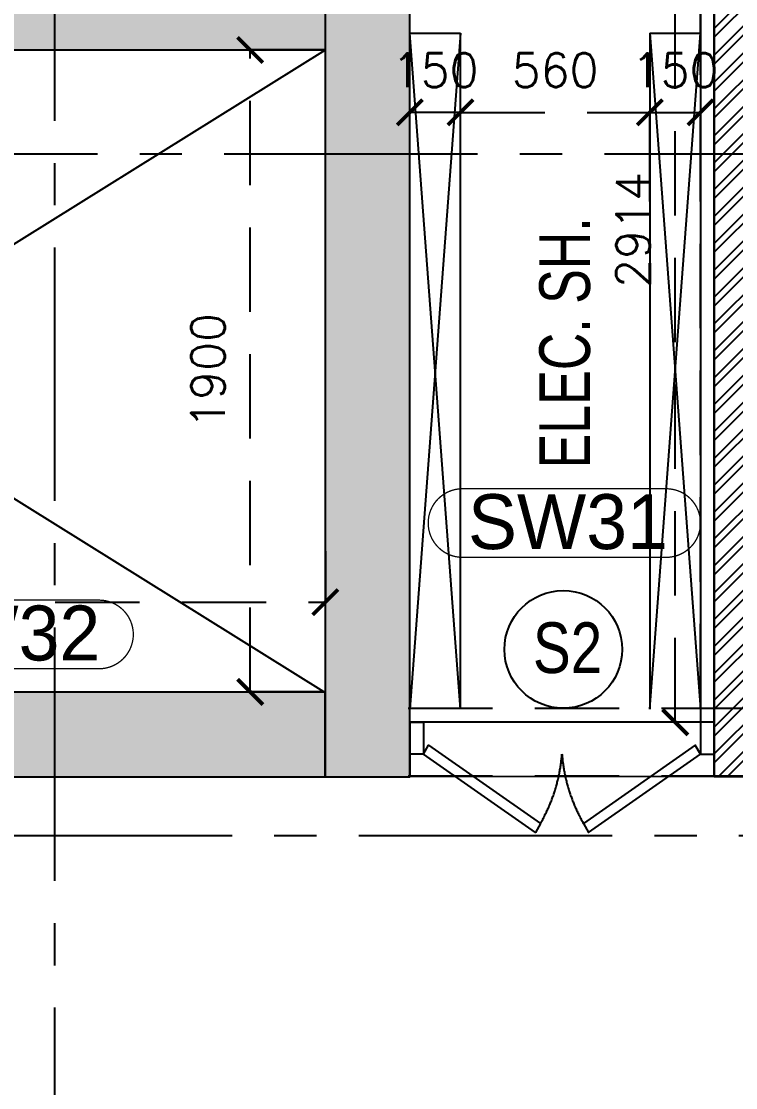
# Model space of a CAD drawing. Header units: millimetres. Extents: x 1167879 to 1231451, y -5731814 to -5645217.
# Drawn here: x 1209803 to 1211916, y -5714795 to -5711639 of the extents above; entities that cross this region are included whole.
import ezdxf
from ezdxf.enums import TextEntityAlignment as Align

# ---------------------------------------------------------------- set-up
doc = ezdxf.new("R2010")
doc.units = ezdxf.units.MM
doc.header["$LTSCALE"] = 1000
doc.header["$MEASUREMENT"] = 0
for name, pattern in [('AUDIT_D_120904163729-0', [0]), ('T8 - TYPICAL FLOOR CORE$0$HIDDEN', [0.375, 0.25, -0.125]), ('T8 - TYPICAL FLOOR CORE$0$T10-TYPICAL FLOOR CORE$0$HIDDEN', [0.375, 0.25, -0.125]), ('T8 - TYPICAL FLOOR CORE$0$T8 - TYPICAL FLOOR CORE$0$HIDDEN2', [0.1875, 0.125, -0.0625]), ('T8(T9 IS SIMILAR)$0$$0$HIDDEN', [0.375, 0.25, -0.125]), ('T8_REFUGE COLUMNS$0$CENTER2', [1.125, 0.75, -0.125, 0.125, -0.125])]:
    doc.linetypes.add(name, pattern=pattern)
doc.layers.get('0').update_dxf_attribs({"linetype": 'AUDIT_D_120904163729-0'})
for name, color, linetype in [('T8 - TYPICAL FLOOR CORE$0$A-DIMENSIONS', 2, 'T8 - TYPICAL FLOOR CORE$0$HIDDEN'), ('T8 - TYPICAL FLOOR CORE$0$CUT-OUT', 49, 'Continuous'), ('T8 - TYPICAL FLOOR CORE$0$T10-TYPICAL FLOOR CORE$0$A-SLAB SUNK-AC LEDGES', 251, 'T8 - TYPICAL FLOOR CORE$0$T10-TYPICAL FLOOR CORE$0$HIDDEN'), ('T8 - TYPICAL FLOOR CORE$0$T8 - TYPICAL FLOOR CORE$0$A-DOOR', 1, 'Continuous'), ('T8 - TYPICAL FLOOR CORE$0$T8 - TYPICAL FLOOR CORE$0$a-window-no', 125, 'Continuous'), ('T8 - TYPICAL FLOOR CORE$0$T8 - TYPICAL FLOOR CORE$0$Typical floor plan-$0$$0$A2-TYPICAL$0$a-door', 1, 'Continuous'), ('T8(T9 IS SIMILAR)$0$S-BEAM', 20, 'T8(T9 IS SIMILAR)$0$$0$HIDDEN'), ('T8_REFUGE COLUMNS$0$A-CENTERLINE', 193, 'T8_REFUGE COLUMNS$0$CENTER2'), ('T8_REFUGE COLUMNS$0$A-RCC COLS', 3, 'Continuous'), ('T8_TYPICAL COLUMNS$0$A-RCC COLS', 3, 'Continuous')]:
    doc.layers.add(name, color=color, linetype=linetype)
for name, color, linetype, lineweight in [('T8 - TYPICAL FLOOR CORE$0$a-Text', 4, 'Continuous', 0), ('T8 - TYPICAL FLOOR CORE$0$A-WALL- 160', 6, 'Continuous', 30), ('T8 - TYPICAL FLOOR CORE$0$T8 - TYPICAL FLOOR CORE$0$D&W', 8, 'Continuous', 25), ('T8(T9 IS SIMILAR)$0$D&W', 8, 'Continuous', 25), ('T8_REFUGE COLUMNS$0$A-COLUMN NO size reduce', 81, 'Continuous', 25)]:
    doc.layers.add(name, color=color, linetype=linetype, lineweight=lineweight)
doc.layers.add('T8_REFUGE COLUMNS$0$COL-HATCH', color=7, linetype='Continuous', lineweight=25, true_color=0xa3a3a3)
doc.styles.add('T8 - TYPICAL FLOOR CORE$0$ARIAL ARROW', font='swisscl.ttf')
doc.styles.add('T8 - TYPICAL FLOOR CORE$0$Romans 1', font='romans.shx', dxfattribs={"height": 100})
doc.styles.add('T8 - TYPICAL FLOOR CORE$0$T8 - TYPICAL FLOOR CORE$0$LODHA STANDERD', font='sanss___.ttf')
doc.styles.add('T8_REFUGE COLUMNS$0$STANDARD', font='GOTHIC.TTF')
doc.dimstyles.new('T8 - TYPICAL FLOOR CORE$0$ALPINE S', dxfattribs={"dimscale": 0, "dimtxt": 100, "dimasz": 75, "dimexe": 0, "dimexo": 0, "dimgap": 75, "dimtad": 1, "dimdec": 0, "dimzin": 0, "dimdsep": 46, "dimtxsty": 'T8 - TYPICAL FLOOR CORE$0$Romans 1', "dimblk": 'T8 - TYPICAL FLOOR CORE$0$_ArchTick', "dimcen": 0.09, "dimclrd": 256, "dimclre": 256, "dimclrt": 7, "dimadec": 0, "dimazin": 0, "dimtfac": 1, "dimtdec": 0, "dimtofl": 0, "dimtmove": 1, "dimatfit": 0, "dimldrblk": 'T8 - TYPICAL FLOOR CORE$0$_Open90', "dimfxl": 1, "dimtolj": 1, "dimtzin": 0, "dimarcsym": 0})

# ---------------------------------------------------------------- blocks, each defined once
blk = doc.blocks.new('T8_REFUGE COLUMNS')
at = {"layer": 'T8_REFUGE COLUMNS$0$COL-HATCH', "linetype": 'ByBlock'}
h = blk.add_hatch(color=256, dxfattribs=at)
h.dxf.hatch_style = 1
h.paths.add_polyline_path([(1210702.1, -5711724.9), (1207452.1, -5711724.9), (1207452.1, -5711474.9), (1210702.1, -5711474.9)])
h = blk.add_hatch(color=256, dxfattribs=at)
h.dxf.hatch_style = 1
h.paths.add_polyline_path([(1210952.1, -5711474.9), (1210702.1, -5711474.9), (1210702.1, -5713874.9), (1210952.1, -5713874.9)])
h = blk.add_hatch(color=256, dxfattribs=at)
h.dxf.hatch_style = 1
h.paths.add_polyline_path([(1210702.1, -5713624.9), (1207452.1, -5713624.9), (1207452.1, -5713874.9), (1210702.1, -5713874.9)])
at = {"layer": 'T8_REFUGE COLUMNS$0$A-CENTERLINE'}
for p, q in [((1209902.1, -5728808.5), (1209902.1, -5698573.6)), ((1223527.8, -5712032.4), (1182137.1, -5712032.4)), ((1229551.2, -5714049.9), (1182156.9, -5714049.9))]:
    blk.add_line(p, q, dxfattribs=at)
at = {"layer": 'T8_REFUGE COLUMNS$0$A-COLUMN NO size reduce', "linetype": 'ByBlock', "const_width": 3.9}
for points in [[(1211108, -5713225.7, -1), (1211108, -5713022.6), (1211710.8, -5713022.6, -1), (1211710.8, -5713225.7)], [(1209428.3, -5713555.5, -1), (1209428.3, -5713352.3), (1210032.3, -5713352.3, -1), (1210032.3, -5713555.5)]]:
    blk.add_lwpolyline(points, format="xyb", close=True, dxfattribs=at)
at = {"layer": 'T8_REFUGE COLUMNS$0$A-RCC COLS', "linetype": 'ByBlock'}
for points in [[(1210702.1, -5711724.9), (1207452.1, -5711724.9), (1207452.1, -5711474.9), (1210702.1, -5711474.9)], [(1210952.1, -5711474.9), (1210702.1, -5711474.9), (1210702.1, -5713874.9), (1210952.1, -5713874.9)], [(1210702.1, -5713624.9), (1207452.1, -5713624.9), (1207452.1, -5713874.9), (1210702.1, -5713874.9)]]:
    blk.add_lwpolyline(points, close=True, dxfattribs=at)
at = {"layer": 'T8_REFUGE COLUMNS$0$A-COLUMN NO size reduce', "linetype": 'ByBlock', "char_height": 162.5, "attachment_point": 1, "style": 'T8_REFUGE COLUMNS$0$STANDARD'}
for s, insert in [('SW31', (1211124.2, -5713038.8)), ('SW32', (1209444.5, -5713368.5))]:
    blk.add_mtext_dynamic_manual_height_columns(s, width=444.685, gutter_width=500, heights=[0], dxfattribs=dict(at, insert=insert))
blk = doc.blocks.new('T8_TYPICAL COLUMNS')
at = {"layer": 'T8_TYPICAL COLUMNS$0$A-RCC COLS', "linetype": 'ByBlock'}
blk.add_blockref('T8_REFUGE COLUMNS', (0, 0), dxfattribs=at)
blk = doc.blocks.new('T8 - TYPICAL FLOOR CORE$0$_ArchTick')
at = {"color": 0, "linetype": 'ByBlock', "const_width": 0.15}
blk.add_lwpolyline([(-0.5, -0.5), (0.5, 0.5)], dxfattribs=at)
blk = doc.blocks.new('*D839')
at = {"layer": 'T8 - TYPICAL FLOOR CORE$0$A-DIMENSIONS', "linetype": 'T8 - TYPICAL FLOOR CORE$0$HIDDEN', "lineweight": -2, "transparency": 16777216}
for p, q in [((1207652.3, -5713164.9), (1207652.3, -5713358.4)), ((1210702.4, -5713207.5), (1210702.4, -5713358.4))]:
    blk.add_line(p, q, dxfattribs=at)
at = {"layer": 'T8 - TYPICAL FLOOR CORE$0$A-DIMENSIONS', "lineweight": -2, "transparency": 16777216}
blk.add_line((1207652.3, -5713358.4), (1210702.4, -5713358.4), dxfattribs=at)
at = {"layer": 'T8 - TYPICAL FLOOR CORE$0$A-DIMENSIONS', "linetype": 'ByBlock', "lineweight": -2, "transparency": 16777216, "xscale": 75, "yscale": 75, "zscale": 75, "rotation": 180}
blk.add_blockref('T8 - TYPICAL FLOOR CORE$0$_ArchTick', (1207652.3, -5713358.4), dxfattribs=at)
at = {"layer": 'T8 - TYPICAL FLOOR CORE$0$A-DIMENSIONS', "linetype": 'ByBlock', "lineweight": -2, "transparency": 16777216, "xscale": 75, "yscale": 75, "zscale": 75}
blk.add_blockref('T8 - TYPICAL FLOOR CORE$0$_ArchTick', (1210702.4, -5713358.4), dxfattribs=at)
at = {"layer": 'T8 - TYPICAL FLOOR CORE$0$A-DIMENSIONS', "color": 7, "linetype": 'ByBlock', "transparency": 16777216, "insert": (1209177.3, -5713233.4), "char_height": 100, "attachment_point": 5, "style": 'T8 - TYPICAL FLOOR CORE$0$Romans 1'}
blk.add_mtext('\\A1;3050', dxfattribs=at)
blk = doc.blocks.new('T8 - TYPICAL FLOOR CORE$0$_Open90')
at = {"color": 0, "linetype": 'ByBlock', "lineweight": -2}
for p, q in [((-0.5, 0.5), (0, 0)), ((0, 0), (-1, 0)), ((0, 0), (-0.5, -0.5))]:
    blk.add_line(p, q, dxfattribs=at)
blk = doc.blocks.new('*D840')
at = {"layer": 'T8 - TYPICAL FLOOR CORE$0$A-DIMENSIONS', "linetype": 'T8 - TYPICAL FLOOR CORE$0$HIDDEN', "lineweight": -2, "transparency": 16777216}
for p, q in [((1210702.4, -5711724), (1210479.9, -5711724)), ((1210702.4, -5713624), (1210479.9, -5713624))]:
    blk.add_line(p, q, dxfattribs=at)
at = {"layer": 'T8 - TYPICAL FLOOR CORE$0$A-DIMENSIONS', "lineweight": -2, "transparency": 16777216}
blk.add_line((1210479.9, -5713624), (1210479.9, -5711724), dxfattribs=at)
at = {"layer": 'T8 - TYPICAL FLOOR CORE$0$A-DIMENSIONS', "linetype": 'ByBlock', "lineweight": -2, "transparency": 16777216, "xscale": 75, "yscale": 75, "zscale": 75}
for p, rotation in [((1210479.9, -5711724), 90), ((1210479.9, -5713624), 270)]:
    blk.add_blockref('T8 - TYPICAL FLOOR CORE$0$_ArchTick', p, dxfattribs=dict(at, rotation=rotation))
at = {"layer": 'T8 - TYPICAL FLOOR CORE$0$A-DIMENSIONS', "color": 7, "linetype": 'ByBlock', "transparency": 16777216, "insert": (1210354.9, -5712674), "char_height": 100, "attachment_point": 5, "rotation": 90, "style": 'T8 - TYPICAL FLOOR CORE$0$Romans 1'}
blk.add_mtext('\\A1;1900', dxfattribs=at)
blk = doc.blocks.new('*D773')
at = {"layer": 'T8 - TYPICAL FLOOR CORE$0$A-DIMENSIONS', "linetype": 'T8 - TYPICAL FLOOR CORE$0$HIDDEN', "lineweight": -2, "transparency": 16777216}
for p, q in [((1211102.1, -5712172), (1211102.1, -5711908.6)), ((1211662.1, -5712172), (1211662.1, -5711908.6))]:
    blk.add_line(p, q, dxfattribs=at)
at = {"layer": 'T8 - TYPICAL FLOOR CORE$0$A-DIMENSIONS', "lineweight": -2, "transparency": 16777216}
blk.add_line((1211102.1, -5711908.6), (1211662.1, -5711908.6), dxfattribs=at)
at = {"layer": 'T8 - TYPICAL FLOOR CORE$0$A-DIMENSIONS', "linetype": 'ByBlock', "lineweight": -2, "transparency": 16777216, "xscale": 75, "yscale": 75, "zscale": 75, "rotation": 180}
blk.add_blockref('T8 - TYPICAL FLOOR CORE$0$_ArchTick', (1211102.1, -5711908.6), dxfattribs=at)
at = {"layer": 'T8 - TYPICAL FLOOR CORE$0$A-DIMENSIONS', "linetype": 'ByBlock', "lineweight": -2, "transparency": 16777216, "xscale": 75, "yscale": 75, "zscale": 75}
blk.add_blockref('T8 - TYPICAL FLOOR CORE$0$_ArchTick', (1211662.1, -5711908.6), dxfattribs=at)
at = {"layer": 'T8 - TYPICAL FLOOR CORE$0$A-DIMENSIONS', "color": 7, "linetype": 'ByBlock', "transparency": 16777216, "insert": (1211382.1, -5711783.6), "char_height": 100, "attachment_point": 5, "style": 'T8 - TYPICAL FLOOR CORE$0$Romans 1'}
blk.add_mtext('\\A1;560', dxfattribs=at)
blk = doc.blocks.new('*D774')
at = {"layer": 'T8 - TYPICAL FLOOR CORE$0$A-DIMENSIONS', "linetype": 'T8 - TYPICAL FLOOR CORE$0$HIDDEN', "lineweight": -2, "transparency": 16777216}
for p, q in [((1211852.4, -5710799.6), (1211737.8, -5710799.6)), ((1211852.4, -5713714), (1211737.8, -5713714))]:
    blk.add_line(p, q, dxfattribs=at)
at = {"layer": 'T8 - TYPICAL FLOOR CORE$0$A-DIMENSIONS', "lineweight": -2, "transparency": 16777216}
blk.add_line((1211737.8, -5713714), (1211737.8, -5710799.6), dxfattribs=at)
at = {"layer": 'T8 - TYPICAL FLOOR CORE$0$A-DIMENSIONS', "linetype": 'ByBlock', "lineweight": -2, "transparency": 16777216, "xscale": 75, "yscale": 75, "zscale": 75}
for p, rotation in [((1211737.8, -5710799.6), 90), ((1211737.8, -5713714), 270)]:
    blk.add_blockref('T8 - TYPICAL FLOOR CORE$0$_ArchTick', p, dxfattribs=dict(at, rotation=rotation))
at = {"layer": 'T8 - TYPICAL FLOOR CORE$0$A-DIMENSIONS', "color": 7, "linetype": 'ByBlock', "transparency": 16777216, "insert": (1211612.8, -5712256.8), "char_height": 100, "attachment_point": 5, "rotation": 90, "style": 'T8 - TYPICAL FLOOR CORE$0$Romans 1'}
blk.add_mtext('\\A1;2914', dxfattribs=at)
blk = doc.blocks.new('T8 - TYPICAL FLOOR CORE$0$T8 - TYPICAL FLOOR CORE$0$WINDOW TAG')
at = {"layer": 'T8 - TYPICAL FLOOR CORE$0$T8 - TYPICAL FLOOR CORE$0$a-window-no'}
blk.add_circle((0, 0), 174.1, dxfattribs=at)
at = {"layer": 'T8 - TYPICAL FLOOR CORE$0$T8 - TYPICAL FLOOR CORE$0$a-window-no', "style": 'T8 - TYPICAL FLOOR CORE$0$T8 - TYPICAL FLOOR CORE$0$LODHA STANDERD'}
blk.add_attdef('WINDOW', text='', height=150, dxfattribs=at).set_placement((11.3, 2.8), align=Align.MIDDLE_CENTER)
blk = doc.blocks.new('*D824')
at = {"layer": 'T8 - TYPICAL FLOOR CORE$0$A-DIMENSIONS', "linetype": 'T8 - TYPICAL FLOOR CORE$0$HIDDEN', "lineweight": -2, "transparency": 16777216}
for p, q in [((1210952.1, -5712172), (1210952.1, -5711908.6)), ((1211102.1, -5712172), (1211102.1, -5711908.6))]:
    blk.add_line(p, q, dxfattribs=at)
at = {"layer": 'T8 - TYPICAL FLOOR CORE$0$A-DIMENSIONS', "lineweight": -2, "transparency": 16777216}
blk.add_line((1211102.1, -5711908.6), (1210952.1, -5711908.6), dxfattribs=at)
at = {"layer": 'T8 - TYPICAL FLOOR CORE$0$A-DIMENSIONS', "linetype": 'ByBlock', "lineweight": -2, "transparency": 16777216, "xscale": 75, "yscale": 75, "zscale": 75, "rotation": 180}
blk.add_blockref('T8 - TYPICAL FLOOR CORE$0$_ArchTick', (1210952.1, -5711908.6), dxfattribs=at)
at = {"layer": 'T8 - TYPICAL FLOOR CORE$0$A-DIMENSIONS', "linetype": 'ByBlock', "lineweight": -2, "transparency": 16777216, "xscale": 75, "yscale": 75, "zscale": 75}
blk.add_blockref('T8 - TYPICAL FLOOR CORE$0$_ArchTick', (1211102.1, -5711908.6), dxfattribs=at)
at = {"layer": 'T8 - TYPICAL FLOOR CORE$0$A-DIMENSIONS', "color": 7, "linetype": 'ByBlock', "transparency": 16777216, "insert": (1211027.1, -5711783.6), "char_height": 100, "attachment_point": 5, "style": 'T8 - TYPICAL FLOOR CORE$0$Romans 1'}
blk.add_mtext('\\A1;150', dxfattribs=at)
blk = doc.blocks.new('*D825')
at = {"layer": 'T8 - TYPICAL FLOOR CORE$0$A-DIMENSIONS', "linetype": 'T8 - TYPICAL FLOOR CORE$0$HIDDEN', "lineweight": -2, "transparency": 16777216}
for p, q in [((1211662.1, -5712172), (1211662.1, -5711908.6)), ((1211812.1, -5712172), (1211812.1, -5711908.6))]:
    blk.add_line(p, q, dxfattribs=at)
at = {"layer": 'T8 - TYPICAL FLOOR CORE$0$A-DIMENSIONS', "lineweight": -2, "transparency": 16777216}
blk.add_line((1211662.1, -5711908.6), (1211812.1, -5711908.6), dxfattribs=at)
at = {"layer": 'T8 - TYPICAL FLOOR CORE$0$A-DIMENSIONS', "linetype": 'ByBlock', "lineweight": -2, "transparency": 16777216, "xscale": 75, "yscale": 75, "zscale": 75, "rotation": 180}
blk.add_blockref('T8 - TYPICAL FLOOR CORE$0$_ArchTick', (1211662.1, -5711908.6), dxfattribs=at)
at = {"layer": 'T8 - TYPICAL FLOOR CORE$0$A-DIMENSIONS', "linetype": 'ByBlock', "lineweight": -2, "transparency": 16777216, "xscale": 75, "yscale": 75, "zscale": 75}
blk.add_blockref('T8 - TYPICAL FLOOR CORE$0$_ArchTick', (1211812.1, -5711908.6), dxfattribs=at)
at = {"layer": 'T8 - TYPICAL FLOOR CORE$0$A-DIMENSIONS', "color": 7, "linetype": 'ByBlock', "transparency": 16777216, "insert": (1211737.1, -5711783.6), "char_height": 100, "attachment_point": 5, "style": 'T8 - TYPICAL FLOOR CORE$0$Romans 1'}
blk.add_mtext('\\A1;150', dxfattribs=at)
blk = doc.blocks.new('T8 - TYPICAL FLOOR CORE')
at = {"layer": 'T8 - TYPICAL FLOOR CORE$0$T10-TYPICAL FLOOR CORE$0$A-SLAB SUNK-AC LEDGES', "linetype": 'ByBlock'}
h = blk.add_hatch(dxfattribs=at)
h.set_pattern_fill('ANSI32', color=256, scale=150)
h.paths.add_polyline_path([(1211852.4, -5713714), (1211852.4, -5713874.1), (1212012.2, -5713874.2), (1212012.4, -5710799.6), (1211852.4, -5710799.6), (1211852.4, -5713714)])
at = {"linetype": 'T8 - TYPICAL FLOOR CORE$0$T8 - TYPICAL FLOOR CORE$0$HIDDEN2', "ltscale": 10}
for points in [[(1211338.6, -5714013.1, 0.113319), (1211402.4, -5713807.9, 0.860704)], [(1211466.2, -5714013.1, -0.113319), (1211402.4, -5713807.9, -0.860704)]]:
    blk.add_lwpolyline(points, format="xyb", dxfattribs=at)
at = {"layer": 'T8 - TYPICAL FLOOR CORE$0$A-WALL- 160', "linetype": 'ByBlock'}
for p, q in [((1211852.4, -5713874, 0), (1211852.4, -5710799.6, 0)), ((1211852.4, -5713874), (1212012.2, -5713874))]:
    blk.add_line(p, q, dxfattribs=at)
at = {"layer": 'T8 - TYPICAL FLOOR CORE$0$CUT-OUT'}
for p, q in [((1211812.4, -5710799.6, 0), (1211812.5, -5713713.9)), ((1211102.4, -5711674, 0), (1210952.1, -5713674.9)), ((1210952.4, -5711674, 0), (1211102.4, -5711674, 0)), ((1211102.4, -5713674.9, 0), (1210952.4, -5711674, 0)), ((1211102.4, -5713674.9, 0), (1211102.4, -5711674, 0)), ((1211662.4, -5711674, 0), (1211662.5, -5713674.9, 0)), ((1211662.4, -5711674, 0), (1211812.1, -5713674.9)), ((1211662.4, -5711674, 0), (1211812.4, -5711674, 0)), ((1211662.5, -5713674.9, 0), (1211812.4, -5711674, 0)), ((1207652.2, -5713624), (1210702.4, -5711724)), ((1210697.2, -5713624), (1207652.3, -5711724))]:
    blk.add_line(p, q, dxfattribs=at)
at = {"layer": 'T8 - TYPICAL FLOOR CORE$0$T8 - TYPICAL FLOOR CORE$0$A-DOOR', "linetype": 'Continuous', "ltscale": 5}
for points in [[(1210992.9, -5713807.9), (1211007.9, -5713781.2), (1211338.6, -5714013.1), (1211323.6, -5714039.9)], [(1211811.9, -5713807.9), (1211797, -5713781.2), (1211466.2, -5714013.1), (1211481.2, -5714039.9)]]:
    blk.add_lwpolyline(points, close=True, dxfattribs=at)
at = {"layer": 'T8 - TYPICAL FLOOR CORE$0$T8 - TYPICAL FLOOR CORE$0$D&W', "linetype": 'ByBlock'}
blk.add_lwpolyline([(1210952.4, -5713873.9), (1211852.4, -5713874), (1211852.4, -5713713.9), (1210952.4, -5713714)], close=True, dxfattribs=at)
at = {"layer": 'T8 - TYPICAL FLOOR CORE$0$T8 - TYPICAL FLOOR CORE$0$Typical floor plan-$0$$0$A2-TYPICAL$0$a-door', "color": 4}
for points in [[(1210992.9, -5713807.9), (1210952.4, -5713807.9), (1210952.4, -5713713.9), (1210992.9, -5713713.9)], [(1211811.9, -5713807.9), (1211852.4, -5713807.9), (1211852.4, -5713713.9), (1211811.9, -5713713.9)]]:
    blk.add_lwpolyline(points, close=True, dxfattribs=at)
at = {"layer": 'T8 - TYPICAL FLOOR CORE$0$T8 - TYPICAL FLOOR CORE$0$a-window-no'}
ref = blk.add_blockref('T8 - TYPICAL FLOOR CORE$0$T8 - TYPICAL FLOOR CORE$0$WINDOW TAG', (1211406.3, -5713498.2, 0), dxfattribs=at)
ref.add_attrib('WINDOW', 'S2', dxfattribs={"height": 150, "style": 'T8 - TYPICAL FLOOR CORE$0$T8 - TYPICAL FLOOR CORE$0$LODHA STANDERD', "width": 0.8}).set_placement((1211418.9, -5713493.1, 0), align=Align.MIDDLE_CENTER)
at = {"layer": 'T8 - TYPICAL FLOOR CORE$0$a-Text', "linetype": 'ByBlock', "insert": (1211487.4, -5712962.3), "char_height": 150, "width": 3114.029, "attachment_point": 7, "rotation": 90, "style": 'T8 - TYPICAL FLOOR CORE$0$ARIAL ARROW'}
blk.add_mtext('ELEC. SH.', dxfattribs=at)
at = {"layer": 'T8 - TYPICAL FLOOR CORE$0$A-DIMENSIONS', "linetype": 'ByBlock'}
for base, p1, p2, picture, middle in [((1211737.8, -5710799.6), (1211852.4, -5713714, 0), (1211852.4, -5710799.6, 0), '*D774', (1211612.8, -5712256.8)), ((1210479.9, -5711724), (1210702.4, -5713624), (1210702.4, -5711724), '*D840', (1210354.9, -5712674))]:
    dim = blk.add_linear_dim(base=base, p1=p1, p2=p2, angle=90, dimstyle='T8 - TYPICAL FLOOR CORE$0$ALPINE S', override={"dimscale": 1, "dimfxl": 5, "dimarcsym": 1}, dxfattribs=at)
    dim.commit()
    dim.dimension.update_dxf_attribs({"geometry": picture, "text_midpoint": middle})
dim = blk.add_linear_dim(base=(1210952.1, -5711908.6), p1=(1211102.1, -5712172, 0), p2=(1210952.1, -5712172, 0), angle=180, dimstyle='T8 - TYPICAL FLOOR CORE$0$ALPINE S', override={"dimscale": 1, "dimfxl": 5, "dimarcsym": 1}, dxfattribs=at)
dim.commit()
dim.dimension.update_dxf_attribs({"geometry": '*D824', "text_midpoint": (1211027.1, -5711908.6), "dimtype": 128})
for base, p1, p2, picture, middle in [((1211662.1, -5711908.6), (1211102.1, -5712172, 0), (1211662.1, -5712172, 0), '*D773', (1211382.1, -5711783.6)), ((1210702.4, -5713358.4), (1207652.3, -5713164.9), (1210702.4, -5713207.5), '*D839', (1209177.3, -5713233.4))]:
    dim = blk.add_linear_dim(base=base, p1=p1, p2=p2, dimstyle='T8 - TYPICAL FLOOR CORE$0$ALPINE S', override={"dimscale": 1, "dimfxl": 5, "dimarcsym": 1}, dxfattribs=at)
    dim.commit()
    dim.dimension.update_dxf_attribs({"geometry": picture, "text_midpoint": middle})
dim = blk.add_linear_dim(base=(1211812.1, -5711908.6), p1=(1211662.1, -5712172, 0), p2=(1211812.1, -5712172, 0), dimstyle='T8 - TYPICAL FLOOR CORE$0$ALPINE S', override={"dimscale": 1, "dimfxl": 5, "dimarcsym": 1}, dxfattribs=at)
dim.commit()
dim.dimension.update_dxf_attribs({"geometry": '*D825', "text_midpoint": (1211737.1, -5711908.6), "dimtype": 128})
blk = doc.blocks.new('T8(T9 IS SIMILAR)')
at = {"layer": 'T8(T9 IS SIMILAR)$0$D&W', "linetype": 'ByBlock'}
blk.add_blockref('T8 - TYPICAL FLOOR CORE', (0, 0), dxfattribs=at)
at = {"layer": 'T8(T9 IS SIMILAR)$0$S-BEAM'}
for p, q in [((1211812.4, -5713672.8, 0.4), (1211812.4, -5710799.6, 0)), ((1210946.8, -5713672.4, -0.8), (1213335, -5713672.6, -0.3)), ((1210946.8, -5713872.4, -0.8), (1213335, -5713872.6, -0.3))]:
    blk.add_line(p, q, dxfattribs=at)
at = {"layer": 'T8(T9 IS SIMILAR)$0$D&W', "linetype": 'ByBlock'}
blk.add_blockref('T8_TYPICAL COLUMNS', (0, 0), dxfattribs=at)

msp = doc.modelspace()

# ---------------------------------------------------------------- block references
at = {"linetype": 'ByBlock'}
msp.add_blockref('T8(T9 IS SIMILAR)', (0, 0), dxfattribs=at)

doc.saveas('drawing.dxf')
